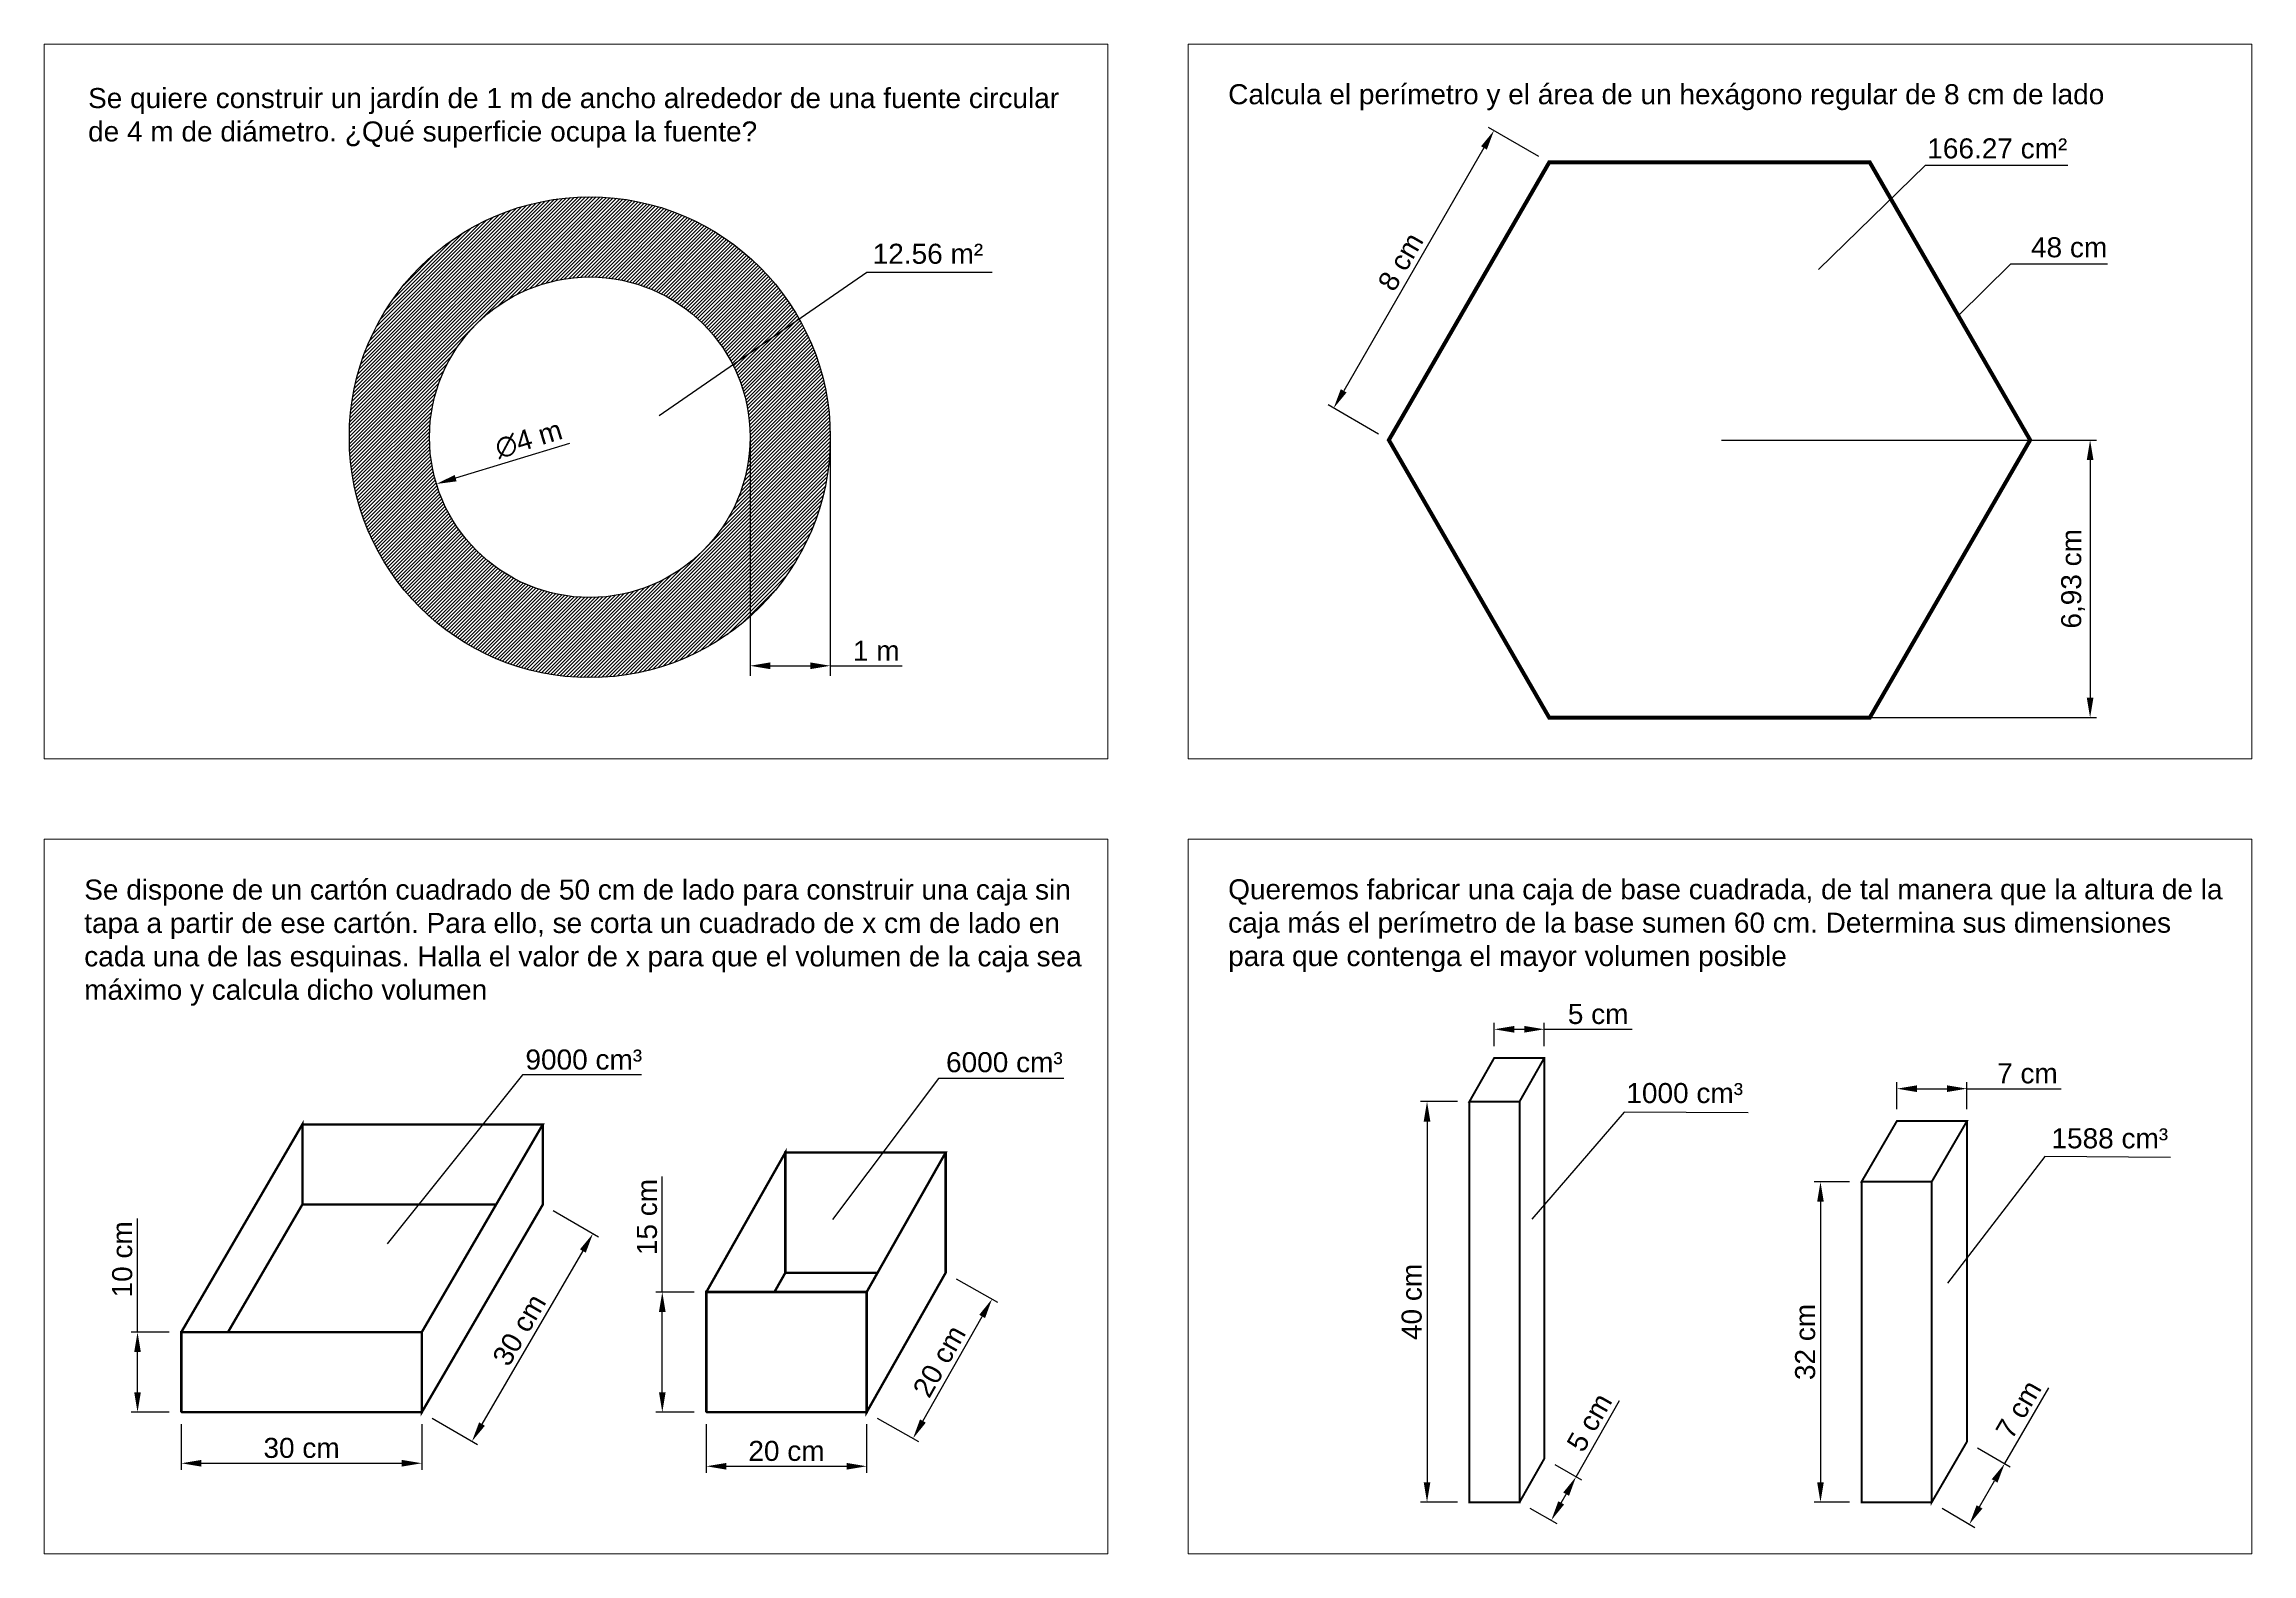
# Paper-space layout 'Presentación1' of a CAD drawing. Header units: millimetres. Extents: x 5 to 280, y 0 to 188.
# The model-space entities are those that its viewports show. They can reach past a viewport. Long polylines and large blocks are cut down to what shows.
import ezdxf

# ---------------------------------------------------------------- set-up
doc = ezdxf.new("R2010")
doc.units = ezdxf.units.MM
doc.layers.add('Capa1', color=84, linetype='Continuous')
doc.layers.add('CapaCOTAS', color=252, linetype='Continuous')
doc.styles.get("Standard").update_dxf_attribs({"font": 'arial.ttf'})
doc.dimstyles.new('Iván_m', dxfattribs={"dimtxt": 2.5, "dimasz": 2.5, "dimexe": 1.25, "dimexo": 0.625, "dimtad": 1, "dimlfac": 0.001, "dimtxsty": 'Standard', "dimcen": 2.5, "dimadec": 0, "dimazin": 0, "dimtfac": 1, "dimtmove": 0, "dimatfit": 3, "dimfxl": 1, "dimarcsym": 0})
doc.dimstyles.new('Redya_cm', dxfattribs={"dimtxt": 2.5, "dimasz": 2.5, "dimexe": 0.8, "dimexo": 1.5, "dimtad": 1, "dimlfac": 0.1, "dimtxsty": 'Standard', "dimcen": 0, "dimadec": 0, "dimazin": 0, "dimtfac": 1, "dimtmove": 0, "dimatfit": 3, "dimfxl": 1, "dimarcsym": 0})

# ---------------------------------------------------------------- blocks, each defined once
blk = doc.blocks.new('*D1')
at = {"layer": 'CapaCOTAS', "color": 0, "lineweight": -2, "transparency": 16777216}
blk.add_line((4758.42, 1658.15), (3339.37, 1225.49), dxfattribs=at)
at = {"layer": 'CapaCOTAS', "color": 0, "transparency": 16777216}
blk.add_solid([(3327.22, 1265.34), (3351.52, 1185.63), (3100.24, 1152.58)], dxfattribs=at)
at = {"layer": 'Defpoints', "color": 0, "transparency": 16777216}
for p in [(6926.35, 2319.14), (3100.24, 1152.58)]:
    blk.add_point(p, dxfattribs=at)
at = {"layer": 'CapaCOTAS', "color": 0, "transparency": 16777216, "insert": (4250.31, 1709.32), "char_height": 250, "attachment_point": 5, "rotation": 16.9563}
blk.add_mtext('∅4 m', dxfattribs=at)
blk = doc.blocks.new('*D2')
at = {"layer": 'CapaCOTAS', "color": 0, "lineweight": -2, "transparency": 16777216}
for p, q in [((7013.29, 1673.36), (7013.29, -1241.22)), ((8013.29, 1673.36), (8013.29, -1241.22)), ((7263.29, -1116.22), (7763.29, -1116.22)), ((8013.29, -1116.22), (8909.95, -1116.22))]:
    blk.add_line(p, q, dxfattribs=at)
at = {"layer": 'CapaCOTAS', "color": 0, "transparency": 16777216}
for points in [[(7263.29, -1074.56), (7263.29, -1157.89), (7013.29, -1116.22)], [(7763.29, -1074.56), (7763.29, -1157.89), (8013.29, -1116.22)]]:
    blk.add_solid(points, dxfattribs=at)
at = {"layer": 'Defpoints', "color": 0, "transparency": 16777216}
for p in [(7013.29, 1735.86), (8013.29, 1735.86), (8013.29, -1116.22)]:
    blk.add_point(p, dxfattribs=at)
at = {"layer": 'CapaCOTAS', "color": 0, "transparency": 16777216, "insert": (8586.62, -928.13), "char_height": 250, "attachment_point": 5}
blk.add_mtext('1 m', dxfattribs=at)
blk = doc.blocks.new('*D3')
at = {"layer": 'CapaCOTAS', "color": 0, "lineweight": -2, "transparency": 16777216}
for p, q in [((39584.26, 1344.42), (39547.56, 1344.42)), ((39553.96, 1324.42), (39553.96, 964.42)), ((39584.26, 944.42), (39547.56, 944.42))]:
    blk.add_line(p, q, dxfattribs=at)
at = {"layer": 'CapaCOTAS', "color": 0, "transparency": 16777216}
for points in [[(39550.62, 1324.42), (39557.29, 1324.42), (39553.96, 1344.42)], [(39550.62, 964.42), (39557.29, 964.42), (39553.96, 944.42)]]:
    blk.add_solid(points, dxfattribs=at)
at = {"layer": 'Defpoints', "color": 0, "transparency": 16777216}
for p in [(39596.26, 1344.42), (39553.96, 944.42), (39596.26, 944.42)]:
    blk.add_point(p, dxfattribs=at)
at = {"layer": 'CapaCOTAS', "color": 0, "transparency": 16777216, "insert": (39538.74, 1144.42), "char_height": 20, "attachment_point": 5, "rotation": 90}
blk.add_mtext('40 cm', dxfattribs=at)
blk = doc.blocks.new('*D4')
at = {"layer": 'CapaCOTAS', "color": 0, "lineweight": -2, "transparency": 16777216}
for p, q in [((39702.67, 969.87), (39745.94, 1046.03)), ((39681.39, 981.96), (39708.24, 966.71)), ((39687.86, 943.79), (39692.8, 952.48)), ((39656.69, 938.49), (39683.54, 923.24))]:
    blk.add_line(p, q, dxfattribs=at)
at = {"layer": 'CapaCOTAS', "color": 0, "transparency": 16777216}
for points in [[(39689.9, 954.13), (39695.69, 950.84), (39702.67, 969.87)], [(39684.96, 945.43), (39690.75, 942.14), (39677.98, 926.4)]]:
    blk.add_solid(points, dxfattribs=at)
at = {"layer": 'Defpoints', "color": 0, "transparency": 16777216}
for p in [(39670.96, 987.89), (39702.67, 969.87), (39646.26, 944.42)]:
    blk.add_point(p, dxfattribs=at)
at = {"layer": 'CapaCOTAS', "color": 0, "transparency": 16777216, "insert": (39716.05, 1024.14), "char_height": 20, "attachment_point": 5, "rotation": 60.3996}
blk.add_mtext('5 cm', dxfattribs=at)
blk = doc.blocks.new('*D5')
at = {"layer": 'CapaCOTAS', "color": 0, "lineweight": -2, "transparency": 16777216}
for p, q in [((39620.96, 1399.89), (39620.96, 1423.02)), ((39670.96, 1399.89), (39670.96, 1423.02)), ((39640.96, 1416.62), (39650.96, 1416.62)), ((39670.96, 1416.62), (39758.54, 1416.62))]:
    blk.add_line(p, q, dxfattribs=at)
at = {"layer": 'CapaCOTAS', "color": 0, "transparency": 16777216}
for points in [[(39640.96, 1419.95), (39640.96, 1413.28), (39620.96, 1416.62)], [(39650.96, 1419.95), (39650.96, 1413.28), (39670.96, 1416.62)]]:
    blk.add_solid(points, dxfattribs=at)
at = {"layer": 'Defpoints', "color": 0, "transparency": 16777216}
for p in [(39670.96, 1416.62), (39620.96, 1387.89), (39670.96, 1387.89)]:
    blk.add_point(p, dxfattribs=at)
at = {"layer": 'CapaCOTAS', "color": 0, "transparency": 16777216, "insert": (39724.75, 1431.79), "char_height": 20, "attachment_point": 5}
blk.add_mtext('5 cm', dxfattribs=at)
blk = doc.blocks.new('*D6')
at = {"layer": 'CapaCOTAS', "color": 0, "lineweight": -2, "transparency": 16777216}
for p, q in [((39975.64, 1264.42), (39940.22, 1264.42)), ((39946.62, 1244.42), (39946.62, 964.42)), ((39975.64, 944.42), (39940.22, 944.42))]:
    blk.add_line(p, q, dxfattribs=at)
at = {"layer": 'CapaCOTAS', "color": 0, "transparency": 16777216}
for points in [[(39943.29, 1244.42), (39949.95, 1244.42), (39946.62, 1264.42)], [(39943.29, 964.42), (39949.95, 964.42), (39946.62, 944.42)]]:
    blk.add_solid(points, dxfattribs=at)
at = {"layer": 'Defpoints', "color": 0, "transparency": 16777216}
for p in [(39987.64, 1264.42), (39946.62, 944.42), (39987.64, 944.42)]:
    blk.add_point(p, dxfattribs=at)
at = {"layer": 'CapaCOTAS', "color": 0, "transparency": 16777216, "insert": (39931.4, 1104.42), "char_height": 20, "attachment_point": 5, "rotation": 90}
blk.add_mtext('32 cm', dxfattribs=at)
blk = doc.blocks.new('*D7')
at = {"layer": 'CapaCOTAS', "color": 0, "lineweight": -2, "transparency": 16777216}
for p, q in [((40022.83, 1336.93), (40022.83, 1363.73)), ((40092.83, 1336.93), (40092.83, 1363.73)), ((40042.83, 1357.33), (40072.83, 1357.33)), ((40092.83, 1357.33), (40186.85, 1357.33))]:
    blk.add_line(p, q, dxfattribs=at)
at = {"layer": 'CapaCOTAS', "color": 0, "transparency": 16777216}
for points in [[(40042.83, 1360.67), (40042.83, 1354), (40022.83, 1357.33)], [(40072.83, 1360.67), (40072.83, 1354), (40092.83, 1357.33)]]:
    blk.add_solid(points, dxfattribs=at)
at = {"layer": 'Defpoints', "color": 0, "transparency": 16777216}
for p in [(40092.83, 1357.33), (40022.83, 1324.93), (40092.83, 1324.93)]:
    blk.add_point(p, dxfattribs=at)
at = {"layer": 'CapaCOTAS', "color": 0, "transparency": 16777216, "insert": (40153.14, 1372.5), "char_height": 20, "attachment_point": 5}
blk.add_mtext('7 cm', dxfattribs=at)
blk = doc.blocks.new('*D8')
at = {"layer": 'CapaCOTAS', "color": 0, "lineweight": -2, "transparency": 16777216}
for p, q in [((40130.48, 983.04), (40174.42, 1058.62)), ((40103.2, 998.9), (40136.01, 979.83)), ((40105.34, 939.82), (40120.42, 965.75)), ((40068.02, 938.38), (40100.82, 919.31))]:
    blk.add_line(p, q, dxfattribs=at)
at = {"layer": 'CapaCOTAS', "color": 0, "transparency": 16777216}
for points in [[(40117.54, 967.43), (40123.3, 964.08), (40130.48, 983.04)], [(40102.46, 941.49), (40108.23, 938.14), (40095.29, 922.53)]]:
    blk.add_solid(points, dxfattribs=at)
at = {"layer": 'Defpoints', "color": 0, "transparency": 16777216}
for p in [(40092.83, 1004.93), (40130.48, 983.04), (40057.64, 944.42)]:
    blk.add_point(p, dxfattribs=at)
at = {"layer": 'CapaCOTAS', "color": 0, "transparency": 16777216, "insert": (40144.36, 1037.1), "char_height": 20, "attachment_point": 5, "rotation": 59.8261}
blk.add_mtext('7 cm', dxfattribs=at)
blk = doc.blocks.new('*D9')
at = {"layer": 'CapaCOTAS', "color": 0, "lineweight": -2, "transparency": 16777216}
for p, q in [((32244.2, 9927.03), (32231.64, 9934.29)), ((32230.53, 9929.16), (32195.53, 9868.53)), ((32204.2, 9857.75), (32191.64, 9865))]:
    blk.add_line(p, q, dxfattribs=at)
at = {"layer": 'CapaCOTAS', "color": 0, "transparency": 16777216}
for points in [[(32229.81, 9929.57), (32231.25, 9928.74), (32233.03, 9933.49)], [(32194.81, 9868.95), (32196.25, 9868.12), (32193.03, 9864.2)]]:
    blk.add_solid(points, dxfattribs=at)
at = {"layer": 'Defpoints', "color": 0, "transparency": 16777216}
for p in [(32246.8, 9925.53), (32193.03, 9864.2), (32206.8, 9856.25)]:
    blk.add_point(p, dxfattribs=at)
at = {"layer": 'CapaCOTAS', "color": 0, "transparency": 16777216, "insert": (32209.73, 9900.75), "char_height": 5, "attachment_point": 5, "rotation": 60}
blk.add_mtext('8 cm', dxfattribs=at)
blk = doc.blocks.new('*D10')
at = {"layer": 'CapaCOTAS', "color": 0, "lineweight": -2, "transparency": 16777216}
for p, q in [((32289.8, 9856.25), (32383.37, 9856.25)), ((32381.77, 9851.25), (32381.77, 9791.97)), ((32289.8, 9786.97), (32383.37, 9786.97))]:
    blk.add_line(p, q, dxfattribs=at)
at = {"layer": 'CapaCOTAS', "color": 0, "transparency": 16777216}
for points in [[(32380.93, 9851.25), (32382.6, 9851.25), (32381.77, 9856.25)], [(32380.93, 9791.97), (32382.6, 9791.97), (32381.77, 9786.97)]]:
    blk.add_solid(points, dxfattribs=at)
at = {"layer": 'Defpoints', "color": 0, "transparency": 16777216}
for p in [(32286.8, 9856.25), (32286.8, 9786.97), (32381.77, 9786.97)]:
    blk.add_point(p, dxfattribs=at)
at = {"layer": 'CapaCOTAS', "color": 0, "transparency": 16777216, "insert": (32377.51, 9821.61), "char_height": 5, "attachment_point": 5, "rotation": 90}
blk.add_mtext('6,93 cm', dxfattribs=at)
blk = doc.blocks.new('*D11')
at = {"layer": 'CapaCOTAS', "color": 0, "lineweight": -2, "transparency": 16777216}
for p, q in [((8716.22, 14696.28), (8772.68, 14663.39)), ((8753.18, 14645.82), (8627.34, 14429.8)), ((8565.21, 14437.06), (8621.67, 14404.17))]:
    blk.add_line(p, q, dxfattribs=at)
at = {"layer": 'CapaCOTAS', "color": 0, "transparency": 16777216}
for points in [[(8749.58, 14647.92), (8756.78, 14643.72), (8765.76, 14667.42)], [(8623.74, 14431.9), (8630.94, 14427.7), (8614.76, 14408.2)]]:
    blk.add_solid(points, dxfattribs=at)
at = {"layer": 'Defpoints', "color": 0, "transparency": 16777216}
for p in [(8703.26, 14703.83), (8552.25, 14444.61), (8614.76, 14408.2)]:
    blk.add_point(p, dxfattribs=at)
at = {"layer": 'CapaCOTAS', "color": 0, "transparency": 16777216, "insert": (8673.82, 14547.38), "char_height": 25, "attachment_point": 5, "rotation": 59.7781}
blk.add_mtext('30 cm', dxfattribs=at)
blk = doc.blocks.new('*D12')
at = {"layer": 'CapaCOTAS', "color": 0, "lineweight": -2, "transparency": 16777216}
for p, q in [((9218.8, 14611.24), (9270.58, 14581.92)), ((9177.38, 14433.59), (9251.3, 14564.11)), ((9120.24, 14437.22), (9172.02, 14407.89))]:
    blk.add_line(p, q, dxfattribs=at)
at = {"layer": 'CapaCOTAS', "color": 0, "transparency": 16777216}
for points in [[(9247.67, 14566.17), (9254.92, 14562.06), (9263.62, 14585.87)], [(9173.75, 14435.64), (9181, 14431.54), (9165.06, 14411.84)]]:
    blk.add_solid(points, dxfattribs=at)
at = {"layer": 'Defpoints', "color": 0, "transparency": 16777216}
for p in [(9205.75, 14618.64), (9263.62, 14585.87), (9107.19, 14444.61)]:
    blk.add_point(p, dxfattribs=at)
at = {"layer": 'CapaCOTAS', "color": 0, "transparency": 16777216, "insert": (9197.79, 14508.22), "char_height": 25, "attachment_point": 5, "rotation": 60.4756}
blk.add_mtext('20 cm', dxfattribs=at)
blk = doc.blocks.new('*D13')
at = {"layer": 'CapaCOTAS', "color": 0, "lineweight": -2, "transparency": 16777216}
for p, q in [((8252.25, 14429.61), (8252.25, 14372.9)), ((8552.25, 14429.61), (8552.25, 14372.9)), ((8277.25, 14380.9), (8527.25, 14380.9))]:
    blk.add_line(p, q, dxfattribs=at)
at = {"layer": 'CapaCOTAS', "color": 0, "transparency": 16777216}
for points in [[(8277.25, 14385.07), (8277.25, 14376.74), (8252.25, 14380.9)], [(8527.25, 14385.07), (8527.25, 14376.74), (8552.25, 14380.9)]]:
    blk.add_solid(points, dxfattribs=at)
at = {"layer": 'Defpoints', "color": 0, "transparency": 16777216}
for p in [(8252.25, 14444.61), (8552.25, 14444.61), (8552.25, 14380.9)]:
    blk.add_point(p, dxfattribs=at)
at = {"layer": 'CapaCOTAS', "color": 0, "transparency": 16777216, "insert": (8402.25, 14399.93), "char_height": 25, "attachment_point": 5}
blk.add_mtext('30 cm', dxfattribs=at)
blk = doc.blocks.new('*D14')
at = {"layer": 'CapaCOTAS', "color": 0, "lineweight": -2, "transparency": 16777216}
for p, q in [((8907.19, 14429.61), (8907.19, 14369.15)), ((9107.19, 14429.61), (9107.19, 14369.15)), ((8932.19, 14377.15), (9082.19, 14377.15))]:
    blk.add_line(p, q, dxfattribs=at)
at = {"layer": 'CapaCOTAS', "color": 0, "transparency": 16777216}
for points in [[(8932.19, 14381.32), (8932.19, 14372.99), (8907.19, 14377.15)], [(9082.19, 14381.32), (9082.19, 14372.99), (9107.19, 14377.15)]]:
    blk.add_solid(points, dxfattribs=at)
at = {"layer": 'Defpoints', "color": 0, "transparency": 16777216}
for p in [(8907.19, 14444.61), (9107.19, 14444.61), (9107.19, 14377.15)]:
    blk.add_point(p, dxfattribs=at)
at = {"layer": 'CapaCOTAS', "color": 0, "transparency": 16777216, "insert": (9007.19, 14396.17), "char_height": 25, "attachment_point": 5}
blk.add_mtext('20 cm', dxfattribs=at)
blk = doc.blocks.new('*D15')
at = {"layer": 'CapaCOTAS', "color": 0, "lineweight": -2, "transparency": 16777216}
for p, q in [((8197.61, 14544.61), (8197.61, 14686.16)), ((8237.25, 14544.61), (8189.61, 14544.61)), ((8197.61, 14469.61), (8197.61, 14519.61)), ((8237.25, 14444.61), (8189.61, 14444.61))]:
    blk.add_line(p, q, dxfattribs=at)
at = {"layer": 'CapaCOTAS', "color": 0, "transparency": 16777216}
for points in [[(8193.44, 14519.61), (8201.77, 14519.61), (8197.61, 14544.61)], [(8193.44, 14469.61), (8201.77, 14469.61), (8197.61, 14444.61)]]:
    blk.add_solid(points, dxfattribs=at)
at = {"layer": 'Defpoints', "color": 0, "transparency": 16777216}
for p in [(8252.25, 14544.61), (8197.61, 14444.61), (8252.25, 14444.61)]:
    blk.add_point(p, dxfattribs=at)
at = {"layer": 'CapaCOTAS', "color": 0, "transparency": 16777216, "insert": (8178.59, 14635.38), "char_height": 25, "attachment_point": 5, "rotation": 90}
blk.add_mtext('10 cm', dxfattribs=at)
blk = doc.blocks.new('*D16')
at = {"layer": 'CapaCOTAS', "color": 0, "lineweight": -2, "transparency": 16777216}
for p, q in [((8852.25, 14594.61), (8852.25, 14738.94)), ((8892.19, 14594.61), (8844.25, 14594.61)), ((8852.25, 14469.61), (8852.25, 14569.61)), ((8892.19, 14444.61), (8844.25, 14444.61))]:
    blk.add_line(p, q, dxfattribs=at)
at = {"layer": 'CapaCOTAS', "color": 0, "transparency": 16777216}
for points in [[(8848.09, 14569.61), (8856.42, 14569.61), (8852.25, 14594.61)], [(8848.09, 14469.61), (8856.42, 14469.61), (8852.25, 14444.61)]]:
    blk.add_solid(points, dxfattribs=at)
at = {"layer": 'Defpoints', "color": 0, "transparency": 16777216}
for p in [(8852.25, 14594.61), (8907.19, 14594.61), (8907.19, 14444.61)]:
    blk.add_point(p, dxfattribs=at)
at = {"layer": 'CapaCOTAS', "color": 0, "transparency": 16777216, "insert": (8833.24, 14688.17), "char_height": 25, "attachment_point": 5, "rotation": 90}
blk.add_mtext('15 cm', dxfattribs=at)

msp = doc.modelspace()

# ---------------------------------------------------------------- hatches: boundary and pattern name
at = {"layer": 'Capa1'}
h = msp.add_hatch(dxfattribs=at)
h.set_pattern_fill('ANSI31', color=256, scale=10)
h.set_pattern_definition([(45, (5013.295, 1735.858), (-22.45064, 22.45064), [])])
h.paths.add_polyline_path([(2013.295, 1735.858, 1), (8013.295, 1735.858, 1)])
h.paths.add_polyline_path([(7013.295, 1735.858, -1), (3013.295, 1735.858, -1)], flags=16)

# ---------------------------------------------------------------- linework, layer by layer
for p, q in [((8403.258, 14803.832), (8252.252, 14544.607)), ((8703.258, 14803.832), (8403.258, 14803.832)), ((8403.258, 14703.832), (8403.258, 14803.832)), ((8703.258, 14803.832), (8552.252, 14544.607)), ((8703.258, 14703.832), (8703.258, 14803.832)), ((9005.751, 14768.637), (8907.192, 14594.607)), ((9005.751, 14618.637), (9005.751, 14768.637)), ((9005.751, 14768.637), (9205.751, 14768.637)), ((9205.751, 14768.637), (9107.192, 14594.607)), ((9205.751, 14618.637), (9205.751, 14768.637)), ((8552.252, 14444.607), (8703.258, 14703.832)), ((9107.192, 14444.607), (9205.751, 14618.637)), ((9107.192, 14594.607), (8907.192, 14594.607)), ((8907.192, 14594.607), (8907.192, 14444.607)), ((9107.192, 14444.607), (9107.192, 14594.607)), ((8552.252, 14544.607), (8252.252, 14544.607)), ((8252.252, 14544.607), (8252.252, 14444.607)), ((8552.252, 14444.607), (8552.252, 14544.607)), ((8252.252, 14444.607), (8552.252, 14444.607)), ((8907.192, 14444.607), (9107.192, 14444.607))]:
    msp.add_line(p, q)
for points, const_width in [([(8252.252, 14444.607), (8552.252, 14444.607), (8552.252, 14544.607), (8252.252, 14544.607), (8252.252, 14444.607), (8252.252, 14544.607), (8403.258, 14803.832), (8403.258, 14703.832), (8310.505, 14544.607), (8403.258, 14703.832), (8645.005, 14703.832), (8403.258, 14703.832), (8403.258, 14803.832), (8703.258, 14803.832), (8552.252, 14544.607), (8552.252, 14444.607), (8703.258, 14703.832), (8703.258, 14803.832)], 3), ([(8907.192, 14444.607), (9107.192, 14444.607), (9107.192, 14594.607), (8907.192, 14594.607), (8907.192, 14444.607), (8907.192, 14594.607), (9005.751, 14768.637), (9005.751, 14618.637), (8992.142, 14594.607), (9005.751, 14618.637), (9120.801, 14618.637), (9005.751, 14618.637), (9005.751, 14768.637), (9205.751, 14768.637), (9107.192, 14594.607), (9107.192, 14444.607), (9205.751, 14618.637), (9205.751, 14768.637)], 3), ([(39646.261, 944.416), (39670.958, 987.891), (39670.958, 1387.891), (39620.958, 1387.891), (39596.261, 1344.416), (39646.261, 1344.416), (39646.261, 944.416), (39596.261, 944.416), (39596.261, 1344.416)], 2), ([(39670.958, 1387.891), (39646.261, 1344.416)], 2), ([(40057.645, 1264.416), (40057.645, 944.416), (40092.829, 1004.931), (40092.829, 1324.931)], 2), ([(39987.645, 1264.416), (39987.645, 944.416), (40057.645, 944.416)], 2)]:
    msp.add_lwpolyline(points, dxfattribs=dict(const_width=const_width))
for points, const_width in [([(32246.802, 9925.534), (32206.802, 9856.252), (32246.802, 9786.97), (32326.802, 9786.97), (32366.802, 9856.252), (32326.802, 9925.534)], 1), ([(40057.645, 1264.416), (40092.829, 1324.931), (40022.829, 1324.931), (39987.645, 1264.416)], 2)]:
    msp.add_lwpolyline(points, close=True, dxfattribs=dict(const_width=const_width))
for radius in [3000, 2000]:
    msp.add_circle((5013.295, 1735.858), radius)

# ---------------------------------------------------------------- dimensions: what is measured, and where the dimension line sits
at = {"layer": 'CapaCOTAS'}
for base, p1, p2, angle, picture, middle, dimtype in [((8852.252, 14594.607), (8907.192, 14444.607), (8907.192, 14594.607), 90, '*D16', (8852.252, 14688.165), 160), ((8197.607, 14444.607), (8252.252, 14544.607), (8252.252, 14444.607), 90, '*D15', (8197.607, 14635.383), 160), ((40130.475, 983.043), (40057.645, 944.416), (40092.829, 1004.931), 59.82609, '*D8', (40157.472, 1029.476), 161)]:
    dim = msp.add_linear_dim(base=base, p1=p1, p2=p2, angle=angle, dimstyle='Redya_cm', override={"dimpost": ' cm'}, dxfattribs=at)
    dim.commit()
    dim.dimension.update_dxf_attribs({"geometry": picture, "text_midpoint": middle, "dimtype": dimtype})
for p1, p2, distance, picture, middle in [((8703.258, 14703.832), (8552.252, 14444.607), 72.339, '*D11', (8673.824, 14547.383)), ((9107.192, 14444.607), (9205.751, 14618.637), -66.501, '*D12', (9197.792, 14508.221)), ((32246.802, 9925.534), (32206.802, 9856.252), -15.906, '*D9', (32209.734, 9900.747)), ((32286.802, 9856.252), (32286.802, 9786.97), 94.963, '*D10', (32377.51, 9821.611)), ((39646.261, 944.416), (39670.958, 987.891), -36.477, '*D4', (39716.055, 1024.139))]:
    dim = msp.add_aligned_dim(p1=p1, p2=p2, distance=distance, dimstyle='Redya_cm', override={"dimpost": ' cm'}, dxfattribs=at)
    dim.commit()
    dim.dimension.update_dxf_attribs({"geometry": picture, "text_midpoint": middle})
for base, p1, p2, picture, middle in [((8552.252, 14380.903), (8252.252, 14444.607), (8552.252, 14444.607), '*D13', (8402.252, 14399.926)), ((9107.192, 14377.153), (8907.192, 14444.607), (9107.192, 14444.607), '*D14', (9007.192, 14396.167))]:
    dim = msp.add_linear_dim(base=base, p1=p1, p2=p2, dimstyle='Redya_cm', override={"dimpost": ' cm'}, dxfattribs=at)
    dim.commit()
    dim.dimension.update_dxf_attribs({"geometry": picture, "text_midpoint": middle})
dim = msp.add_diameter_dim_2p(p1=(6926.35, 2319.141), p2=(3100.239, 1152.575), dimstyle='Iván_m', override={"dimpost": ' m'}, dxfattribs=at)
dim.commit()
dim.dimension.update_dxf_attribs({"geometry": '*D1', "text_midpoint": (4307.806, 1520.758), "dimtype": 163})
for base, p1, p2, dimstyle, override, picture, middle in [((8013.295, -1116.224), (7013.295, 1735.858), (8013.295, 1735.858), 'Iván_m', {"dimpost": ' m'}, '*D2', (8586.623, -1116.224)), ((39670.958, 1416.618), (39620.958, 1387.891), (39670.958, 1387.891), 'Redya_cm', {"dimpost": ' cm'}, '*D5', (39724.751, 1416.618)), ((40092.829, 1357.333), (40022.829, 1324.931), (40092.829, 1324.931), 'Redya_cm', {"dimpost": ' cm'}, '*D7', (40153.142, 1357.333))]:
    dim = msp.add_linear_dim(base=base, p1=p1, p2=p2, dimstyle=dimstyle, override=override, dxfattribs=at)
    dim.commit()
    dim.dimension.update_dxf_attribs({"geometry": picture, "text_midpoint": middle, "dimtype": 160})
for base, p1, p2, picture, middle in [((39553.956, 944.416), (39596.261, 1344.416), (39596.261, 944.416), '*D3', (39538.745, 1144.416)), ((39946.618, 944.416), (39987.645, 1264.416), (39987.645, 944.416), '*D6', (39931.4, 1104.416))]:
    dim = msp.add_linear_dim(base=base, p1=p1, p2=p2, angle=90, dimstyle='Redya_cm', override={"dimpost": ' cm'}, dxfattribs=at)
    dim.commit()
    dim.dimension.update_dxf_attribs({"geometry": picture, "text_midpoint": middle})

psp = doc.layouts.new('Presentación1')

# ---------------------------------------------------------------- linework, layer by layer
at = {"layer": 'CapaCOTAS'}
psp.add_line((257.45, 173.28), (239.65, 173.28), dxfattribs=at)
for points in [[(239.65, 173.28), (226.34, 160.28)], [(123.27, 159.91), (107.64, 159.91), (81.71, 142.02)], [(262.39, 160.97), (250.32, 160.97), (243.81, 154.54)], [(79.53, 59.8), (64.67, 59.8), (47.78, 38.69)], [(132.21, 59.34), (116.58, 59.34), (103.33, 41.74)], [(217.59, 55.04), (202.11, 55.12), (190.57, 41.79)], [(270.25, 49.47), (254.57, 49.59), (242.46, 33.8)]]:
    psp.add_lwpolyline(points, dxfattribs=at)

# ---------------------------------------------------------------- texts
at = {"char_height": 2.5, "attachment_point": 1}
for s, width, heights, insert in [('Se quiere construir un jardín de 1 m de ancho alrededor de una fuente circular de 4 m de diámetro. ¿Qué superficie ocupa la fuente?', 124.8849, [16.08], (10.48, 182.93)), ('Calcula el perímetro y el área de un hexágono regular de 8 cm de lado', 110.2355, [4.74], (152.71, 183.41)), ('Se dispone de un cartón cuadrado de 50 cm de lado para construir una caja sin tapa a partir de ese cartón. Para ello, se corta un cuadrado de x cm de lado en cada una de las esquinas. Halla el valor de x para que el volumen de la caja sea máximo y calcula dicho volumen', 124.8849, [16.08], (10, 84.15)), ('Queremos fabricar una caja de base cuadrada, de tal manera que la altura de la caja más el perímetro de la base sumen 60 cm. Determina sus dimensiones para que contenga el mayor volumen posible', 124.8849, [12.78], (152.71, 84.19))]:
    psp.add_mtext_dynamic_manual_height_columns(s, width=width, gutter_width=12.5, heights=heights, dxfattribs=dict(at, insert=insert))
at = {"layer": 'CapaCOTAS', "char_height": 2.5, "attachment_point": 1}
for s, width, insert in [('166.27 cm²', 17.8261, (239.92, 176.65)), ('12.56 m²', 14.1085, (108.36, 163.5)), ('48 cm', 17.8261, (252.86, 164.31)), ('9000 cm³', 14.9071, (65.04, 62.94)), ('6000 cm³', 14.9071, (117.51, 62.61)), ('1000 cm³', 17.2512, (202.38, 58.76)), ('1588 cm³', 17.2512, (255.41, 53.11))]:
    psp.add_mtext_dynamic_manual_height_columns(s, width=width, gutter_width=12.5, heights=[0], dxfattribs=dict(at, insert=insert))

# ---------------------------------------------------------------- viewports
at = {"layer": '0'}
for center, view_center_point, view_height, status in [((71.35, 143.81), (4841.038, 2181.674), 8920.5, 3), ((71.35, 44.6), (8744.629, 14713.834), 892.05003, 4), ((214.06, 44.6), (39846.331, 1249.695), 713.63999, 5)]:
    psp.add_viewport(center=center, size=(132.71, 89.205), view_center_point=view_center_point, view_height=view_height, status=status, dxfattribs=at)
psp.add_viewport(center=(214.06, 143.81), size=(132.71, 89.205), view_center_point=(32289.418, 9865.865), view_height=178.40999, dxfattribs=at)

doc.saveas('drawing.dxf')
